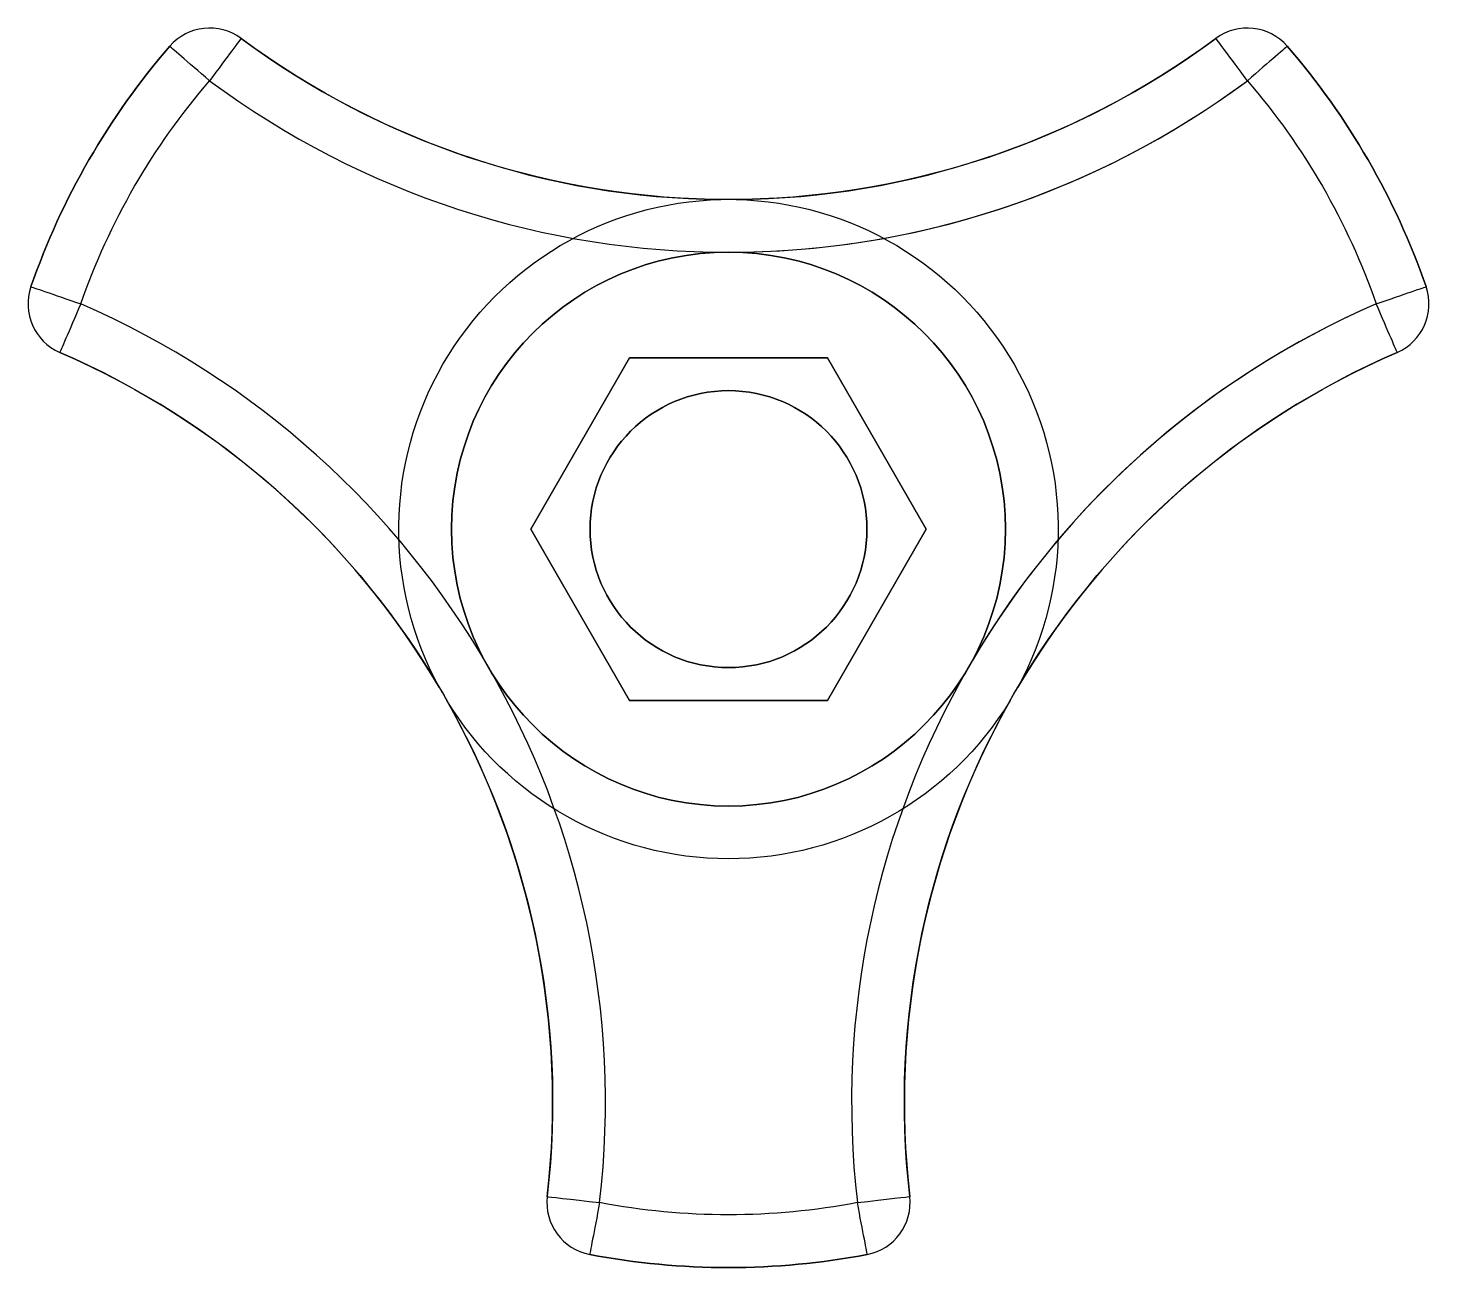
# Model space of a CAD drawing. Header units: millimetres. Extents: x 2693.7 to 2746.8, y 1719.5 to 1766.7.
import ezdxf

# ---------------------------------------------------------------- set-up
doc = ezdxf.new("R2010")
doc.units = ezdxf.units.MM

msp = doc.modelspace()

# ---------------------------------------------------------------- linework, layer by layer
for p, q in [((2701.804, 1766.302, 16), (2701.804, 1766.302)), ((2701.804, 1766.302, 16), (2701.804, 1766.302)), ((2738.764, 1766.302), (2738.764, 1766.302, 16)), ((2738.764, 1766.302), (2738.764, 1766.302, 16)), ((2699.098, 1766.004), (2699.098, 1766.004, 16)), ((2699.098, 1766.004), (2699.098, 1766.004, 16)), ((2741.469, 1766.004, 16), (2741.469, 1766.004)), ((2741.469, 1766.004, 16), (2741.469, 1766.004)), ((2693.836, 1756.89, 16), (2693.836, 1756.89)), ((2693.836, 1756.89, 16), (2693.836, 1756.89)), ((2746.731, 1756.89), (2746.731, 1756.89, 16)), ((2746.731, 1756.89), (2746.731, 1756.89, 16)), ((2694.931, 1754.397), (2694.931, 1754.397, 16)), ((2694.931, 1754.397), (2694.931, 1754.397, 16)), ((2716.534, 1754.191), (2712.784, 1747.696)), ((2712.784, 1747.696, 18), (2716.534, 1754.191, 18)), ((2716.534, 1754.191), (2712.784, 1747.696)), ((2712.784, 1747.696, 18), (2716.534, 1754.191, 18)), ((2724.034, 1754.191), (2716.534, 1754.191)), ((2716.534, 1754.191, 18), (2724.034, 1754.191, 18)), ((2716.534, 1754.191, 18), (2716.534, 1754.191)), ((2724.034, 1754.191), (2716.534, 1754.191)), ((2716.534, 1754.191, 18), (2724.034, 1754.191, 18)), ((2716.534, 1754.191, 18), (2716.534, 1754.191)), ((2727.784, 1747.696), (2724.034, 1754.191)), ((2724.034, 1754.191, 18), (2727.784, 1747.696, 18)), ((2724.034, 1754.191, 18), (2724.034, 1754.191)), ((2727.784, 1747.696), (2724.034, 1754.191)), ((2724.034, 1754.191, 18), (2727.784, 1747.696, 18)), ((2724.034, 1754.191, 18), (2724.034, 1754.191)), ((2745.637, 1754.397, 16), (2745.637, 1754.397)), ((2745.637, 1754.397, 16), (2745.637, 1754.397)), ((2712.784, 1747.696), (2716.534, 1741.201)), ((2716.534, 1741.201, 18), (2712.784, 1747.696, 18)), ((2712.784, 1747.696, 18), (2712.784, 1747.696)), ((2712.784, 1747.696), (2716.534, 1741.201)), ((2716.534, 1741.201, 18), (2712.784, 1747.696, 18)), ((2712.784, 1747.696, 18), (2712.784, 1747.696)), ((2724.034, 1741.201), (2727.784, 1747.696)), ((2727.784, 1747.696, 18), (2724.034, 1741.201, 18)), ((2724.034, 1741.201), (2727.784, 1747.696)), ((2727.784, 1747.696, 18), (2724.034, 1741.201, 18)), ((2727.784, 1747.696, 18), (2727.784, 1747.696)), ((2727.784, 1747.696, 18), (2727.784, 1747.696)), ((2716.534, 1741.201), (2724.034, 1741.201)), ((2724.034, 1741.201, 18), (2716.534, 1741.201, 18)), ((2716.534, 1741.201, 18), (2716.534, 1741.201)), ((2716.534, 1741.201), (2724.034, 1741.201)), ((2724.034, 1741.201, 18), (2716.534, 1741.201, 18)), ((2716.534, 1741.201, 18), (2716.534, 1741.201)), ((2724.034, 1741.201, 18), (2724.034, 1741.201)), ((2724.034, 1741.201, 18), (2724.034, 1741.201)), ((2713.411, 1722.389, 16), (2713.411, 1722.389)), ((2713.411, 1722.389, 16), (2713.411, 1722.389)), ((2727.157, 1722.389), (2727.157, 1722.389, 16)), ((2727.157, 1722.389), (2727.157, 1722.389, 16)), ((2715.022, 1720.195), (2715.022, 1720.195, 16)), ((2715.022, 1720.195), (2715.022, 1720.195, 16)), ((2725.546, 1720.195, 16), (2725.546, 1720.195)), ((2725.546, 1720.195, 16), (2725.546, 1720.195))]:
    msp.add_line(p, q)
at = {"elevation": 18}
msp.add_lwpolyline([(2716.534, 1754.191), (2712.784, 1747.696), (2716.534, 1741.201), (2724.034, 1741.201), (2727.784, 1747.696), (2724.034, 1754.191)], close=True, dxfattribs=at)
for centre, radius in [((2720.284, 1747.696, -2), 10.5), ((2720.284, 1747.696, -2), 10.5), ((2720.284, 1747.696, -6), 5.25), ((2720.284, 1747.696, -6), 5.25)]:
    msp.add_circle(centre, radius)
at = {"extrusion": (0, -1.22465e-16, -1)}
for centre, radius in [((-2720.284, 1747.696, 6), 10.5), ((-2720.284, 1747.696, 6), 10.5), ((-2720.284, 1747.696), 5.25), ((-2720.284, 1747.696), 5.25)]:
    msp.add_circle(centre, radius, dxfattribs=at)
for centre, radius, start, end in [((2700.611, 1764.696), 2, 53.4066, 139.1679), ((2700.611, 1764.696, 16), 2, 53.4066, 139.1679), ((2700.611, 1764.696), 2, 53.4066, 139.1679), ((2700.611, 1764.696, 16), 2, 53.4066, 139.1679), ((2739.956, 1764.696), 2, 40.8321, 126.5934), ((2739.956, 1764.696, 16), 2, 40.8321, 126.5934), ((2739.956, 1764.696), 2, 40.8321, 126.5934), ((2739.956, 1764.696, 16), 2, 40.8321, 126.5934), ((2720.284, 1791.191), 31, 233.4066, 269.459), ((2720.284, 1791.191), 31, 233.4066, 269.459), ((2720.284, 1791.191), 31, 270.541, 306.5934), ((2720.284, 1791.191), 31, 270.541, 306.5934), ((2720.284, 1747.696, 16), 28, 139.1679, 160.8321), ((2720.284, 1747.696, 16), 28, 139.1679, 160.8321), ((2720.284, 1747.696, 16), 28, 19.1679, 40.8321), ((2720.284, 1747.696, 16), 28, 19.1679, 40.8321), ((2720.284, 1791.191, 18), 33, 233.4066, 306.5934), ((2720.284, 1791.191, 18), 33, 233.4066, 306.5934), ((2720.284, 1791.191), 33, 270.541, 306.5934), ((2695.725, 1756.233), 2, 160.8321, 246.5934), ((2695.725, 1756.233, 16), 2, 160.8321, 246.5934), ((2695.725, 1756.233), 2, 160.8321, 246.5934), ((2695.725, 1756.233, 16), 2, 160.8321, 246.5934), ((2744.842, 1756.233), 2, 293.4066, 19.1679), ((2744.842, 1756.233, 16), 2, 293.4066, 19.1679), ((2744.842, 1756.233), 2, 293.4066, 19.1679), ((2744.842, 1756.233, 16), 2, 293.4066, 19.1679), ((2682.616, 1725.948, 18), 33, 353.4066, 66.5934), ((2682.616, 1725.948, 18), 33, 353.4066, 66.5934), ((2757.952, 1725.948, 18), 33, 113.4066, 186.5934), ((2757.952, 1725.948, 18), 33, 113.4066, 186.5934), ((2757.952, 1725.948), 33, 113.4066, 149.459), ((2682.616, 1725.948), 31, 30.541, 66.5934), ((2682.616, 1725.948), 31, 30.541, 66.5934), ((2757.952, 1725.948), 31, 113.4066, 149.459), ((2757.952, 1725.948), 31, 113.4066, 149.459), ((2682.616, 1725.948), 31, 353.4066, 29.459), ((2682.616, 1725.948), 31, 353.4066, 29.459), ((2757.952, 1725.948), 31, 150.541, 186.5934), ((2757.952, 1725.948), 31, 150.541, 186.5934), ((2715.398, 1722.159), 2, 173.4066, 259.1679), ((2715.398, 1722.159, 16), 2, 173.4066, 259.1679), ((2715.398, 1722.159), 2, 173.4066, 259.1679), ((2715.398, 1722.159, 16), 2, 173.4066, 259.1679), ((2725.17, 1722.159), 2, 280.8321, 6.5934), ((2725.17, 1722.159, 16), 2, 280.8321, 6.5934), ((2725.17, 1722.159), 2, 280.8321, 6.5934), ((2725.17, 1722.159, 16), 2, 280.8321, 6.5934), ((2720.284, 1747.696, 16), 28, 259.1679, 280.8321), ((2720.284, 1747.696, 16), 28, 259.1679, 280.8321)]:
    msp.add_arc(centre, radius, start, end)
at = {"extrusion": (0.802886, -0.596132, 0)}
msp.add_arc((3026.772, 16, 1116.292), 2, 0, 90, dxfattribs=at)
msp.add_arc((3026.772, 16, 1116.292), 2, 0, 90, dxfattribs=at)
at = {"extrusion": (0, 0, -1)}
for centre, radius, start, end in [((-2720.284, 1791.191, -16), 31, 233.4066, 306.5934), ((-2720.284, 1791.191, -16), 31, 233.4066, 306.5934), ((-2720.284, 1747.696), 28, 19.1679, 40.8321), ((-2720.284, 1747.696), 28, 19.1679, 40.8321), ((-2720.284, 1747.696), 28, 139.1679, 160.8321), ((-2720.284, 1747.696), 28, 139.1679, 160.8321), ((-2720.284, 1747.696, -18), 26, 19.1679, 40.8321), ((-2720.284, 1747.696, -18), 26, 19.1679, 40.8321), ((-2720.284, 1747.696, -18), 26, 139.1679, 160.8321), ((-2720.284, 1747.696, -18), 26, 139.1679, 160.8321), ((-2720.284, 1747.696), 26, 139.1679, 160.8321), ((-2720.284, 1747.696), 12.5, 331.3418, 88.6582), ((-2720.284, 1747.696), 12.5, 331.3418, 88.6582), ((-2720.284, 1747.696), 12.5, 91.3418, 208.6582), ((-2720.284, 1747.696), 12.5, 91.3418, 208.6582), ((-2682.616, 1725.948, -16), 31, 113.4066, 186.5934), ((-2682.616, 1725.948, -16), 31, 113.4066, 186.5934), ((-2757.952, 1725.948, -16), 31, 353.4066, 66.5934), ((-2757.952, 1725.948, -16), 31, 353.4066, 66.5934), ((-2720.284, 1747.696), 12.5, 211.3418, 328.6582), ((-2720.284, 1747.696), 12.5, 211.3418, 328.6582), ((-2720.284, 1747.696, -18), 26, 259.1679, 280.8321), ((-2720.284, 1747.696, -18), 26, 259.1679, 280.8321), ((-2720.284, 1747.696), 28, 259.1679, 280.8321), ((-2720.284, 1747.696), 28, 259.1679, 280.8321)]:
    msp.add_arc(centre, radius, start, end, dxfattribs=at)
at = {"extrusion": (-0.802886, -0.596132, 0)}
msp.add_arc((216.526, 16, -3251.865), 2, 90, 180, dxfattribs=at)
msp.add_arc((216.526, 16, -3251.865), 2, 90, 180, dxfattribs=at)
at = {"extrusion": (-0.653844, -0.756629, 0)}
msp.add_arc((889.526, 16, -3100.999), 2, 90, 180, dxfattribs=at)
msp.add_arc((889.526, 16, -3100.999), 2, 90, 180, dxfattribs=at)
at = {"extrusion": (0.653844, -0.756629, 0)}
msp.add_arc((3226.967, 16, 456.283), 2, 0, 90, dxfattribs=at)
msp.add_arc((3226.967, 16, 456.283), 2, 0, 90, dxfattribs=at)
at = {"extrusion": (0.328338, 0.94456, 0)}
msp.add_arc((-1969.636, 16, 2543.977), 2, 0, 90, dxfattribs=at)
msp.add_arc((-1969.636, 16, 2543.977), 2, 0, 90, dxfattribs=at)
at = {"extrusion": (-0.328338, 0.94456, 0)}
msp.add_arc((-3169.307, 16, 757.631), 2, 90, 180, dxfattribs=at)
msp.add_arc((-3169.307, 16, 757.631), 2, 90, 180, dxfattribs=at)
at = {"extrusion": (0.917709, -0.397254, 0)}
msp.add_arc((2682.597, 16, 1776.221), 2, 90, 180, dxfattribs=at)
msp.add_arc((2682.597, 16, 1776.221), 2, 90, 180, dxfattribs=at)
at = {"extrusion": (-0.917709, -0.397254, 0)}
msp.add_arc((-521.311, 16, -3216.636), 2, 0, 90, dxfattribs=at)
msp.add_arc((-521.311, 16, -3216.636), 2, 0, 90, dxfattribs=at)
at = {"extrusion": (0.114823, 0.993386, 0)}
msp.add_arc((-2499.695, 16, 2022.558), 2, 0, 90, dxfattribs=at)
msp.add_arc((-2499.695, 16, 2022.558), 2, 0, 90, dxfattribs=at)
at = {"extrusion": (0.982182, -0.187931, 0)}
msp.add_arc((2201.781, 16, 2343.369), 2, 90, 180, dxfattribs=at)
msp.add_arc((2201.781, 16, 2343.369), 2, 90, 180, dxfattribs=at)
at = {"extrusion": (-0.114823, 0.993386, 0)}
msp.add_arc((-2904.888, 16, 1397.858), 2, 90, 180, dxfattribs=at)
msp.add_arc((-2904.888, 16, 1397.858), 2, 90, 180, dxfattribs=at)
at = {"extrusion": (-0.982182, -0.187931, 0)}
msp.add_arc((-1179.331, 16, -3000.26), 2, 0, 90, dxfattribs=at)
msp.add_arc((-1179.331, 16, -3000.26), 2, 0, 90, dxfattribs=at)
for points in [[(2720.576, 1760.193), (2720.436, 1760.191, 0), (2720.297, 1760.191, 0), (2720.103, 1760.192, 0), (2720.047, 1760.192, 0), (2719.991, 1760.193)], [(2720.576, 1760.193), (2720.436, 1760.191, 0), (2720.297, 1760.191, 0), (2720.103, 1760.192, 0), (2720.047, 1760.192, 0), (2719.991, 1760.193)], [(2709.315, 1741.701), (2709.387, 1741.58, 0), (2709.456, 1741.46, 0), (2709.552, 1741.292, 0), (2709.58, 1741.243, 0), (2709.608, 1741.194)], [(2709.315, 1741.701), (2709.387, 1741.58, 0), (2709.456, 1741.46, 0), (2709.552, 1741.292, 0), (2709.58, 1741.243, 0), (2709.608, 1741.194)], [(2730.96, 1741.194), (2731.029, 1741.317, 0), (2731.098, 1741.437, 0), (2731.196, 1741.604, 0), (2731.224, 1741.653, 0), (2731.252, 1741.701)], [(2730.96, 1741.194), (2731.029, 1741.317, 0), (2731.098, 1741.437, 0), (2731.196, 1741.604, 0), (2731.224, 1741.653, 0), (2731.252, 1741.701)]]:
    msp.add_open_spline(points, degree=3, knots=[5.1616726, 5.1616726, 5.1616726, 5.1616726, 5.433422, 5.433422, 5.5461269, 5.5461269, 5.5461269, 5.5461269])

doc.saveas('drawing.dxf')
